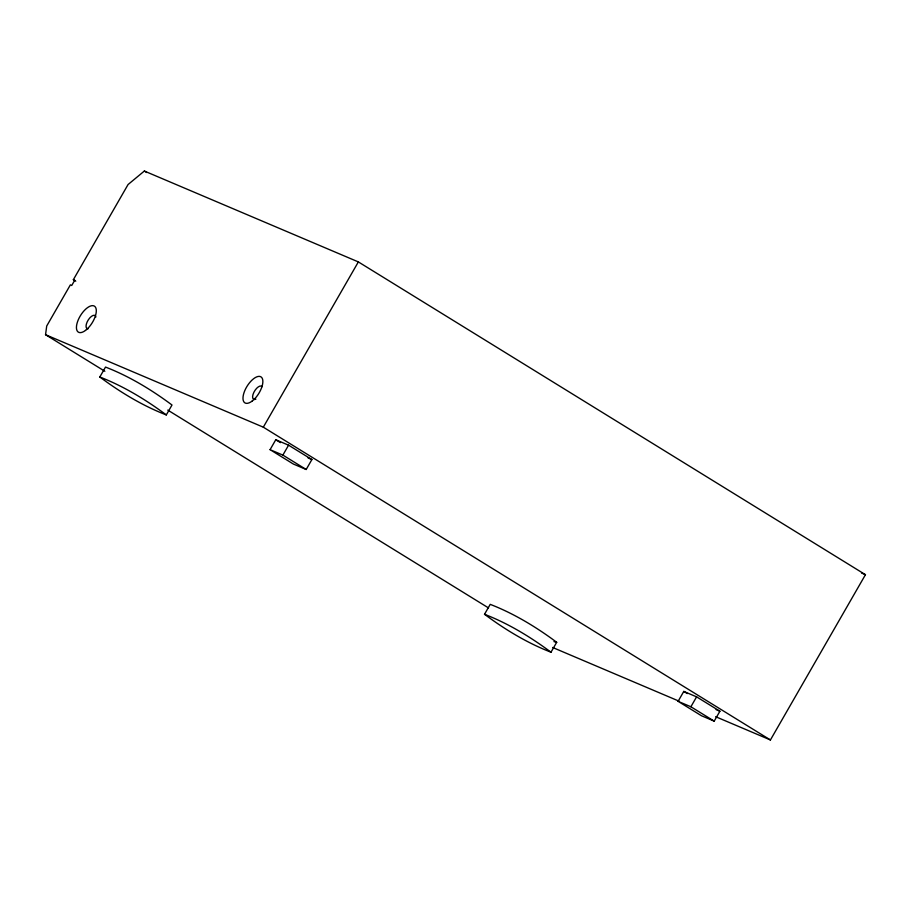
<?xml version="1.0" encoding="UTF-8"?>
<svg xmlns="http://www.w3.org/2000/svg" width="911" height="911" viewBox="0 0 911 911"><rect width="100%" height="100%" fill="white"/><g stroke="black" fill="none" stroke-linecap="round" stroke-linejoin="round"><path stroke-width="1.37" d="M104.856 371.278L45.55 334.701L46.712 326.013L70.375 284.87L71.741 285.45L74.713 280.281L73.347 279.7L128.064 184.534L144.348 171.04L358.353 261.912L865.45 574.693L770.421 739.96L715.647 716.706M99.811 376.995L105.517 367.076C129.191 376.22 151.647 389.84 171.997 405.008L166.303 414.926C142.628 405.782 120.172 392.163 99.811 376.995C123.486 386.139 145.942 399.758 166.303 414.926M45.55 334.701L263.313 427.179L358.353 261.912M270.077 449.67L275.771 439.751L288.582 445.183L311.892 459.565L306.187 469.484L293.388 464.052L270.077 449.67L282.877 455.101L306.187 469.484M282.877 455.101L288.582 445.183M484.515 614.276L490.22 604.357C513.884 613.502 536.34 627.121 556.701 642.289L550.996 652.208C527.321 643.064 504.876 629.455 484.515 614.276C508.19 623.42 530.635 637.04 550.996 652.208M678.091 701.333L683.785 691.415L696.596 696.847L719.906 711.229L714.201 721.148L701.402 715.716L678.091 701.333L690.891 706.765L714.201 721.148M690.891 706.765L696.596 696.847M553.968 641.629L556.701 642.289M861.533 573.03L865.45 574.693M308.055 457.937L311.892 459.565M716.069 709.601L719.906 711.229M552.647 647.482L679.139 701.197M144.348 171.04L146.773 172.532M73.347 279.7L75.761 281.192M263.313 427.179L770.421 739.96M275.771 439.751L280.44 442.632M683.785 691.415L687.281 693.567M167.783 410.098L488.512 607.922M88.173 328.757A7.652 3.439 -58.3 0 1 88.356 319.795A7.652 3.439 -58.3 0 1 95.917 316.96M255.889 399.143A7.652 3.439 -58.3 0 1 253.907 392.254A7.652 3.439 -58.3 0 1 262.083 386.697M85.497 330.42A15.293 6.889 -58.3 0 0 95.37 307.053A15.293 6.889 -58.3 0 0 78.221 319.932A15.293 6.889 -58.3 0 0 85.497 330.42M252.051 401.147A15.293 6.889 -58.3 0 0 261.924 377.78A15.293 6.889 -58.3 0 0 244.774 390.66A15.293 6.889 -58.3 0 0 252.051 401.147"/></g></svg>
